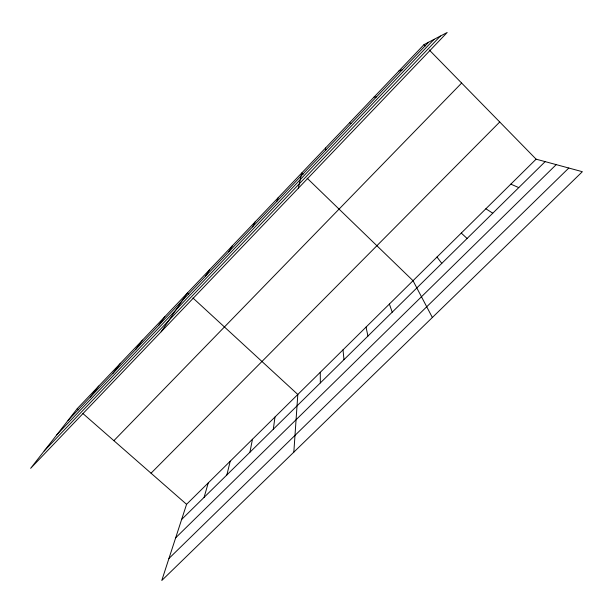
<?xml version="1.0" encoding="UTF-8"?>
<svg xmlns="http://www.w3.org/2000/svg" width="613" height="613" viewBox="0 0 613 613"><rect width="100%" height="100%" fill="white"/><g stroke="black" fill="none" stroke-linecap="round" stroke-linejoin="round"><path stroke-width="0.92" d="M293.834 452.133L297.811 394.473L192.957 298.002M273.321 429.207L274.984 417.016M249.935 452.225L252.449 439.268M298.301 188.268L301.742 172.981L303.075 174.276M226.864 474.937L230.204 461.229M204.098 497.35L208.244 482.914M536.114 159.173L186.567 504.323L161.771 580.503L582.35 171.701L536.114 159.173L429.23 49.944M276.639 201.6L278.264 197.616M252.556 226.864L255.108 221.929M228.802 251.782L232.258 245.913M205.378 276.356L209.707 269.582M161.135 331.786L187.455 292.945L188.827 294.209M158.79 325.227L164.828 316.699M135.634 349.525L142.5 340.131M112.792 373.486L120.47 363.256M90.264 397.117L98.731 386.075M77.276 408.603L30.65 468.324L447.168 32.497L424.02 44.619L77.276 408.603L78.686 409.836M68.043 420.426L428.533 42.259M56.825 434.793L434.058 39.362M44.167 451.007L440.364 36.067M113.888 440.663L461.635 83.054M151.036 473.205L499.741 121.995M181.64 519.456L545.164 161.625M175.663 537.816L556.221 164.621M168.935 558.481L568.803 168.031M398.887 71.008L402.297 69.775M374.099 97.03L376.443 96.9M510.836 184.138L518.767 187.601M485.887 208.765L492.752 213.209M349.648 122.692L350.958 123.634M82.924 413.553L186.567 504.323M461.275 233.07L467.091 238.472M307.09 178.161L413.032 280.708L432.357 317.496M424.02 44.619L425.322 45.952M436.992 257.046L441.789 263.375M389.385 304.056L392.22 312.17M366.045 327.104L367.938 336.07M325.526 148.009L325.832 149.993M343.004 349.847L343.985 359.655M320.262 372.306L320.346 382.918"/></g></svg>
